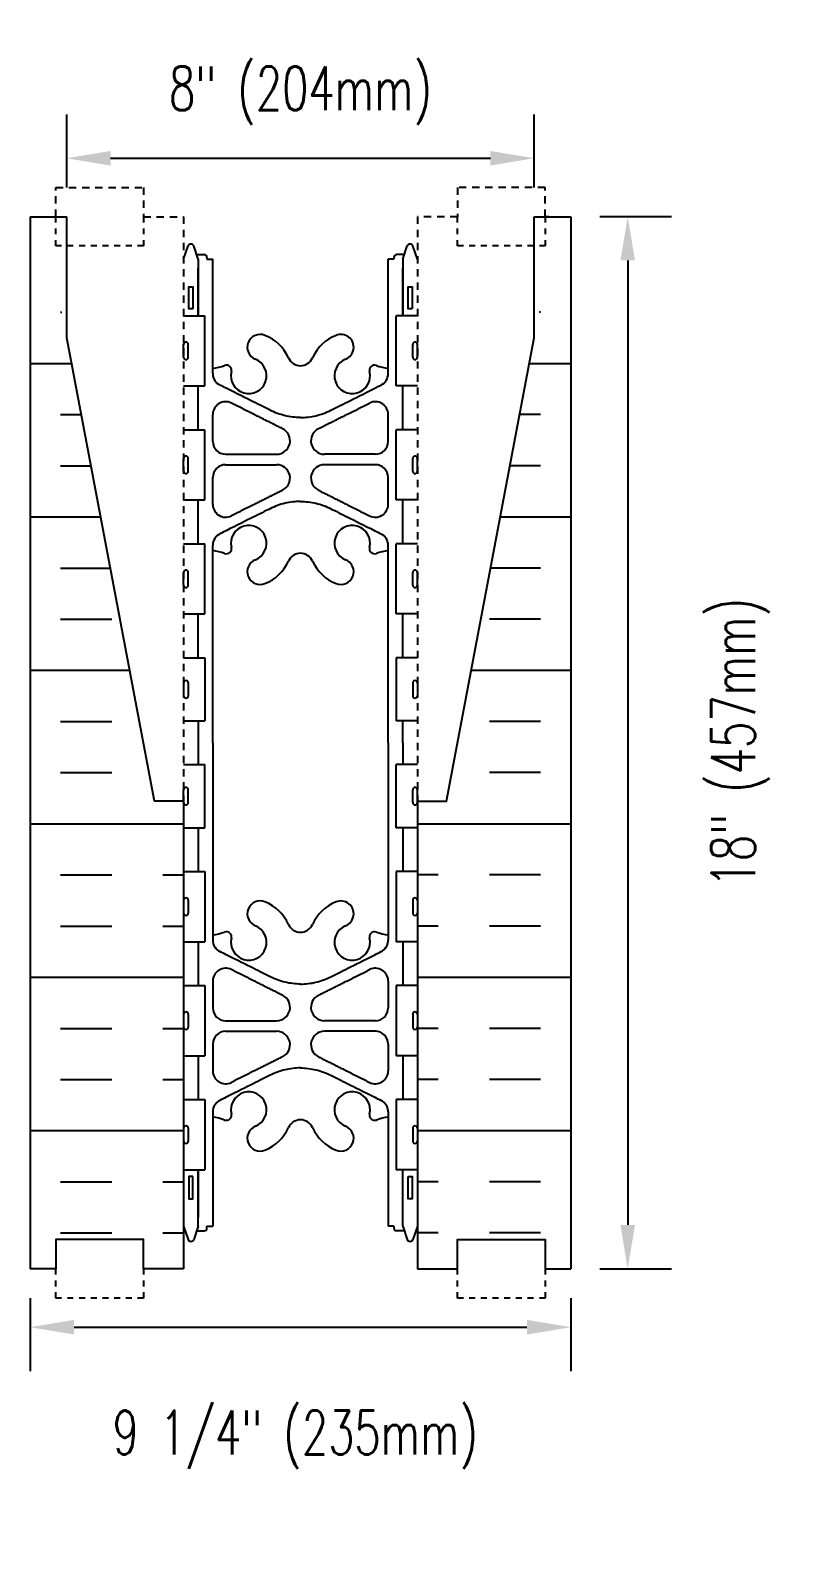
# Model space of a CAD drawing. Header units: inches. Extents: x 204.6 to 257.6, y 32.2 to 73.3.
# Drawn here: x 224.02 to 237.29, y 32.18 to 58.04 of the extents above; entities that cross this region are included whole.
import ezdxf

# ---------------------------------------------------------------- set-up
doc = ezdxf.new("R2010")
doc.units = ezdxf.units.IN
doc.header["$MEASUREMENT"] = 0
doc.linetypes.add('DASHED2', pattern=[0.375, 0.25, -0.125])
doc.linetypes.add('HIDDEN2', pattern=[0.1875, 0.125, -0.0625])
for name, color, linetype in [('HATCH', 12, 'Continuous'), ('Hidden2', 12, 'HIDDEN2'), ('line25', 2, 'Continuous'), ('LINE50', 5, 'Continuous'), ('LINE9', 9, 'Continuous'), ('TEXT', 4, 'Continuous'), ('Web_Edge', 9, 'Continuous')]:
    doc.layers.add(name, color=color, linetype=linetype)
doc.styles.add('DIM', font='romans.shx', dxfattribs={"width": 0.7})
doc.dimstyles.new('ext_8', dxfattribs={"dimscale": 8, "dimtxt": 0.09375, "dimasz": 0.09375, "dimexe": 0.09375, "dimexo": 0.0625, "dimgap": 0.0625, "dimtad": 1, "dimdec": 4, "dimzin": 3, "dimdsep": 46, "dimlunit": 4, "dimtxsty": 'DIM', "dimcen": 0.09, "dimdle": 0.09375, "dimclrt": 4, "dimadec": 0, "dimazin": 0, "dimtfac": 1, "dimtdec": 4, "dimtmove": 2, "dimatfit": 3, "dimfxl": 0, "dimfrac": 2, "dimtolj": 1, "dimtzin": 0, "dimarcsym": 0})

# ---------------------------------------------------------------- blocks, each defined once
blk = doc.blocks.new('*D15')
at = {"layer": 'Defpoints', "color": 0}
for p in [(233.265, 54.853), (233.265, 36.853), (234.24, 36.853)]:
    blk.add_point(p, dxfattribs=at)
at = {"layer": 'TEXT', "color": 0, "lineweight": -2}
for p, q in [((233.765, 54.853), (234.99, 54.853)), ((234.24, 54.103), (234.24, 37.603)), ((233.765, 36.853), (234.99, 36.853))]:
    blk.add_line(p, q, dxfattribs=at)
at = {"layer": 'TEXT', "color": 0}
for points in [[(234.115, 54.103), (234.365, 54.103), (234.24, 54.853)], [(234.115, 37.603), (234.365, 37.603), (234.24, 36.853)]]:
    blk.add_solid(points, dxfattribs=at)
at = {"layer": 'TEXT', "color": 4, "insert": (236.169, 45.853), "char_height": 0.75, "attachment_point": 5, "rotation": 90, "style": 'DIM'}
blk.add_mtext('\\A1;18" (457mm)', dxfattribs=at)
blk = doc.blocks.new('*D16')
at = {"layer": 'Defpoints', "color": 0}
for p in [(232.64, 55.852), (224.64, 54.853), (232.64, 54.853)]:
    blk.add_point(p, dxfattribs=at)
at = {"layer": 'TEXT', "color": 0, "lineweight": -2}
for p, q in [((224.64, 55.353), (224.64, 56.602)), ((232.64, 55.353), (232.64, 56.602)), ((225.39, 55.852), (231.89, 55.852))]:
    blk.add_line(p, q, dxfattribs=at)
at = {"layer": 'TEXT', "color": 0}
for points in [[(225.39, 55.977), (225.39, 55.727), (224.64, 55.852)], [(231.89, 55.977), (231.89, 55.727), (232.64, 55.852)]]:
    blk.add_solid(points, dxfattribs=at)
at = {"layer": 'TEXT', "color": 4, "insert": (228.64, 56.924), "char_height": 0.75, "attachment_point": 5, "style": 'DIM'}
blk.add_mtext('\\A1;8" (204mm)', dxfattribs=at)
blk = doc.blocks.new('*D17')
at = {"layer": 'Defpoints', "color": 0}
for p in [(224.015, 36.853), (233.265, 36.853), (233.265, 35.854)]:
    blk.add_point(p, dxfattribs=at)
at = {"layer": 'TEXT', "color": 0, "lineweight": -2}
for p, q in [((224.015, 36.353), (224.015, 35.104)), ((233.265, 36.353), (233.265, 35.104)), ((224.765, 35.854), (232.515, 35.854))]:
    blk.add_line(p, q, dxfattribs=at)
at = {"layer": 'TEXT', "color": 0}
for points in [[(224.765, 35.979), (224.765, 35.729), (224.015, 35.854)], [(232.515, 35.979), (232.515, 35.729), (233.265, 35.854)]]:
    blk.add_solid(points, dxfattribs=at)
at = {"layer": 'TEXT', "color": 4, "insert": (228.55, 33.928), "char_height": 0.75, "attachment_point": 5, "style": 'DIM'}
blk.add_mtext('\\A1;9 1/4" (235mm)', dxfattribs=at)

msp = doc.modelspace()

# ---------------------------------------------------------------- hatches: boundary and pattern name
at = {"layer": 'HATCH'}
h = msp.add_hatch(dxfattribs=at)
h.set_pattern_fill('INSUL', color=256, scale=7, style=0)
h.set_pattern_definition([(0, (-2703.2165, -414.91), (0, 2.625), []), (0, (-2703.2165, -414.035), (0, 2.625), [0.875, -0.875]), (0, (-2703.2165, -413.16), (0, 2.625), [0.875, -0.875])])
edge = h.paths.add_edge_path()
edge.add_line((226.64045, 44.85271), (226.14045, 44.85271))
edge.add_line((226.14045, 44.85271), (224.39045, 54.10271))
edge.add_line((224.39045, 54.10271), (224.39045, 54.85271))
edge.add_line((224.39045, 54.85271), (224.01545, 54.85271))
edge.add_line((224.01545, 54.85271), (224.01545, 36.85271))
edge.add_line((224.01545, 36.85271), (224.45295, 36.85271))
edge.add_line((224.45295, 36.85271), (224.45295, 37.35271))
edge.add_line((224.45295, 37.35271), (225.95295, 37.35271))
edge.add_line((225.95295, 37.35271), (225.95295, 36.85271))
edge.add_line((225.95295, 36.85271), (226.39045, 36.85271))
edge.add_line((226.64045, 44.85271), (226.64045, 36.85271))
h = msp.add_hatch(dxfattribs=at)
h.set_pattern_fill('INSUL', color=256, scale=7, style=0)
h.set_pattern_definition([(180, (3160.4974, -414.91), (0, 2.625), []), (180, (3160.4974, -414.035), (0, 2.625), [0.875, -0.875]), (180, (3160.4974, -413.16), (0, 2.625), [0.875, -0.875])])
edge = h.paths.add_edge_path()
edge.add_line((230.64045, 44.85271), (231.14045, 44.85271))
edge.add_line((231.14045, 44.85271), (232.89045, 54.10271))
edge.add_line((232.89045, 54.10271), (232.89045, 54.85271))
edge.add_line((232.89045, 54.85271), (233.26545, 54.85271))
edge.add_line((233.26545, 54.85271), (233.26545, 36.85271))
edge.add_line((233.26545, 36.85271), (232.82795, 36.85271))
edge.add_line((232.82795, 36.85271), (232.82795, 37.35271))
edge.add_line((232.82795, 37.35271), (231.32795, 37.35271))
edge.add_line((231.32795, 37.35271), (231.32795, 36.85271))
edge.add_line((231.32795, 36.85271), (230.89045, 36.85271))
edge.add_line((230.64045, 44.85271), (230.64045, 36.85271))

# ---------------------------------------------------------------- linework, layer by layer
at = {"layer": 'Hidden2'}
for points in [[(224.39045, 54.85271), (224.45295, 54.85271), (224.45295, 55.35271), (225.95295, 55.35271), (225.95295, 54.85271), (226.64045, 54.85271), (226.64045, 44.85271)], [(232.89045, 54.85271), (232.82795, 54.85271), (232.82795, 55.35271), (231.32795, 55.35271), (231.32795, 54.85271), (230.64045, 54.85271), (230.64045, 44.85271)]]:
    msp.add_lwpolyline(points, dxfattribs=at)
at = {"layer": 'line25'}
for p, q in [((226.64045, 53.15771), (227.0054, 53.15771)), ((227.0054, 51.95771), (227.0054, 53.15771)), ((230.2755, 51.95771), (230.2755, 53.15771)), ((230.64045, 53.15771), (230.2755, 53.15771)), ((226.64045, 51.95771), (227.0054, 51.95771)), ((230.64045, 51.95771), (230.2755, 51.95771)), ((226.64045, 51.20771), (227.0054, 51.20771)), ((227.0054, 50.00771), (227.0054, 51.20771)), ((230.2755, 50.00771), (230.2755, 51.20771)), ((230.64045, 51.20771), (230.2755, 51.20771)), ((226.64045, 50.00771), (227.0054, 50.00771)), ((230.64045, 50.00771), (230.2755, 50.00771)), ((226.64045, 49.25771), (227.0054, 49.25771)), ((227.0054, 48.05771), (227.0054, 49.25771)), ((230.2755, 48.05771), (230.2755, 49.25771)), ((230.64045, 49.25771), (230.2755, 49.25771)), ((226.64045, 48.05771), (227.0054, 48.05771)), ((230.64045, 48.05771), (230.2755, 48.05771)), ((226.64045, 47.30771), (227.0054, 47.30771)), ((227.0054, 47.30771), (227.0054, 46.22771)), ((230.2755, 47.30771), (230.2755, 46.22771)), ((230.64045, 47.30771), (230.2755, 47.30771)), ((226.64045, 46.22771), (227.0054, 46.22771)), ((230.64045, 46.22771), (230.2755, 46.22771)), ((226.64045, 45.47771), (227.0054, 45.47771)), ((227.0054, 44.39771), (227.0054, 45.47771)), ((230.2755, 44.39771), (230.2755, 45.47771)), ((230.64045, 45.47771), (230.2755, 45.47771)), ((226.64045, 44.85271), (226.64045, 36.85271)), ((230.64045, 44.85271), (230.64045, 36.85271)), ((226.64045, 44.39771), (227.0054, 44.39771)), ((230.64045, 44.39771), (230.2755, 44.39771)), ((226.64045, 43.64771), (227.0054, 43.64771)), ((227.0054, 43.64771), (227.0054, 42.44771)), ((230.2755, 43.64771), (230.2755, 42.44771)), ((230.64045, 43.64771), (230.2755, 43.64771)), ((226.64045, 42.44771), (227.0054, 42.44771)), ((230.64045, 42.44771), (230.2755, 42.44771)), ((226.64045, 41.69771), (227.0054, 41.69771)), ((227.0054, 41.69771), (227.0054, 40.49771)), ((230.2755, 41.69771), (230.2755, 40.49771)), ((230.64045, 41.69771), (230.2755, 41.69771)), ((226.64045, 40.49771), (227.0054, 40.49771)), ((230.64045, 40.49771), (230.2755, 40.49771)), ((226.64045, 39.74771), (227.0054, 39.74771)), ((227.0054, 39.74771), (227.0054, 38.54771)), ((230.2755, 39.74771), (230.2755, 38.54771)), ((230.64045, 39.74771), (230.2755, 39.74771)), ((226.64045, 38.54771), (227.0054, 38.54771)), ((230.64045, 38.54771), (230.2755, 38.54771))]:
    msp.add_line(p, q, dxfattribs=at)
at = {"layer": 'LINE50'}
for p, q in [((224.01545, 54.85271), (224.01545, 54.85271)), ((224.01545, 54.85271), (224.01545, 36.85271)), ((224.01545, 54.85271), (224.64045, 54.85271)), ((232.64045, 54.85271), (233.26545, 54.85271)), ((233.26545, 54.85271), (233.26545, 54.85271)), ((233.26545, 54.85271), (233.26545, 54.85271)), ((233.26545, 54.85271), (233.26545, 36.85271))]:
    msp.add_line(p, q, dxfattribs=at)
for points in [[(226.64045, 44.85271), (226.14045, 44.85271), (224.64045, 52.78128), (224.64045, 54.85271)], [(230.64045, 44.85271), (231.14045, 44.85271), (232.64045, 52.78128), (232.64045, 54.85271)], [(226.64045, 36.85271), (225.95295, 36.85271), (225.95295, 37.35271), (224.45295, 37.35271), (224.45295, 36.85271), (224.01545, 36.85271)], [(230.64045, 36.85271), (231.32795, 36.85271), (231.32795, 37.35271), (232.82795, 37.35271), (232.82795, 36.85271), (233.26545, 36.85271)]]:
    msp.add_lwpolyline(points, dxfattribs=at)
at = {"layer": 'LINE9'}
for p, q in [((226.64045, 52.61271), (226.64046, 52.61271)), ((226.64045, 52.50271), (226.64046, 52.50271)), ((226.64046, 52.44771), (226.64046, 52.66771)), ((226.68046, 52.70771), (226.68046, 52.70771)), ((226.72046, 52.44771), (226.72046, 52.66771)), ((230.56045, 52.44771), (230.56045, 52.66771)), ((230.60045, 52.70771), (230.60045, 52.70771)), ((230.64045, 52.44771), (230.64045, 52.66771)), ((230.64045, 52.61271), (230.64045, 52.61271)), ((230.64045, 52.50271), (230.64045, 52.50271)), ((226.68046, 52.40771), (226.68046, 52.40771)), ((230.60045, 52.40771), (230.60045, 52.40771)), ((226.64046, 50.49771), (226.64046, 50.71771)), ((226.68046, 50.75771), (226.68046, 50.75771)), ((226.72046, 50.49771), (226.72046, 50.71771)), ((230.56045, 50.49771), (230.56045, 50.71771)), ((230.60045, 50.75771), (230.60045, 50.75771)), ((230.64045, 50.49771), (230.64045, 50.71771)), ((226.64045, 50.66271), (226.64046, 50.66271)), ((226.64045, 50.55271), (226.64046, 50.55271)), ((226.68046, 50.45771), (226.68046, 50.45771)), ((230.60045, 50.45771), (230.60045, 50.45771)), ((230.64045, 50.66271), (230.64045, 50.66271)), ((230.64045, 50.55271), (230.64045, 50.55271)), ((226.64045, 48.71271), (226.64046, 48.71271)), ((226.64046, 48.54771), (226.64046, 48.76771)), ((226.68046, 48.80771), (226.68046, 48.80771)), ((226.72046, 48.54771), (226.72046, 48.76771)), ((230.56045, 48.54771), (230.56045, 48.76771)), ((230.60045, 48.80771), (230.60045, 48.80771)), ((230.64045, 48.54771), (230.64045, 48.76771)), ((230.64045, 48.71271), (230.64045, 48.71271)), ((226.64045, 48.60271), (226.64046, 48.60271)), ((226.68046, 48.50771), (226.68046, 48.50771)), ((230.60045, 48.50771), (230.60045, 48.50771)), ((230.64045, 48.60271), (230.64045, 48.60271)), ((226.64045, 46.82271), (226.64046, 46.82271)), ((226.64046, 46.87771), (226.64046, 46.65771)), ((226.68046, 46.91771), (226.68046, 46.91771)), ((226.72046, 46.87771), (226.72046, 46.65771)), ((230.56045, 46.87771), (230.56045, 46.65771)), ((230.60045, 46.91771), (230.60045, 46.91771)), ((230.64045, 46.87771), (230.64045, 46.65771)), ((230.64045, 46.82271), (230.64045, 46.82271)), ((226.64045, 46.71271), (226.64046, 46.71271)), ((226.68046, 46.61771), (226.68046, 46.61771)), ((230.60045, 46.61771), (230.60045, 46.61771)), ((230.64045, 46.71271), (230.64045, 46.71271)), ((226.64046, 44.82771), (226.64046, 45.04771)), ((226.68046, 45.08771), (226.68046, 45.08771)), ((226.72046, 44.82771), (226.72046, 45.04771)), ((230.56045, 44.82771), (230.56045, 45.04771)), ((230.60045, 45.08771), (230.60045, 45.08771)), ((230.64045, 44.82771), (230.64045, 45.04771)), ((226.64045, 44.99271), (226.64046, 44.99271)), ((226.64045, 44.88271), (226.64046, 44.88271)), ((226.68046, 44.78771), (226.68046, 44.78771)), ((230.60045, 44.78771), (230.60045, 44.78771)), ((230.64045, 44.99271), (230.64045, 44.99271)), ((230.64045, 44.88271), (230.64045, 44.88271)), ((226.68046, 43.19771), (226.68046, 43.19771)), ((230.60045, 43.19771), (230.60045, 43.19771)), ((226.64045, 43.10271), (226.64046, 43.10271)), ((226.64045, 42.99271), (226.64046, 42.99271)), ((226.64046, 43.15771), (226.64046, 42.93771)), ((226.72046, 43.15771), (226.72046, 42.93771)), ((230.56045, 43.15771), (230.56045, 42.93771)), ((230.64045, 43.15771), (230.64045, 42.93771)), ((230.64045, 43.10271), (230.64045, 43.10271)), ((230.64045, 42.99271), (230.64045, 42.99271)), ((226.68046, 42.89771), (226.68046, 42.89771)), ((230.60045, 42.89771), (230.60045, 42.89771)), ((226.64045, 41.15271), (226.64046, 41.15271)), ((226.64046, 41.20771), (226.64046, 40.98771)), ((226.72046, 41.20771), (226.72046, 40.98771)), ((230.56045, 41.20771), (230.56045, 40.98771)), ((230.64045, 41.20771), (230.64045, 40.98771)), ((230.64045, 41.15271), (230.64045, 41.15271)), ((226.64045, 41.04271), (226.64046, 41.04271)), ((226.68046, 40.94771), (226.68046, 40.94771)), ((230.60045, 40.94771), (230.60045, 40.94771)), ((230.64045, 41.04271), (230.64045, 41.04271)), ((226.64045, 39.20271), (226.64046, 39.20271)), ((226.64045, 39.09271), (226.64046, 39.09271)), ((226.64046, 39.25771), (226.64046, 39.03771)), ((226.68046, 39.29771), (226.68046, 39.29771)), ((226.72046, 39.25771), (226.72046, 39.03771)), ((230.56045, 39.25771), (230.56045, 39.03771)), ((230.60045, 39.29771), (230.60045, 39.29771)), ((230.64045, 39.25771), (230.64045, 39.03771)), ((230.64045, 39.20271), (230.64045, 39.20271)), ((230.64045, 39.09271), (230.64045, 39.09271)), ((226.68046, 38.99771), (226.68046, 38.99771)), ((230.60045, 38.99771), (230.60045, 38.99771))]:
    msp.add_line(p, q, dxfattribs=at)
at = {"layer": 'LINE9', "linetype": 'DASHED2', "ltscale": 0.15}
for points in [[(225.95295, 54.85271), (225.95295, 54.85271), (225.95295, 54.35271), (224.45295, 54.35271), (224.45295, 54.85271), (224.45295, 54.85271)], [(232.82795, 54.85271), (232.82795, 54.85271), (232.82795, 54.35271), (231.32795, 54.35271), (231.32795, 54.85271), (231.32795, 54.85271)], [(225.95295, 36.85271), (225.95295, 36.85271), (225.95295, 36.35271), (224.45295, 36.35271), (224.45295, 36.85271), (224.45295, 36.85271)], [(232.82795, 36.85271), (232.82795, 36.85271), (232.82795, 36.35271), (231.32795, 36.35271), (231.32795, 36.85271), (231.32795, 36.85271)]]:
    msp.add_lwpolyline(points, dxfattribs=at)
at = {"layer": 'LINE9'}
for centre, start, end in [((226.68046, 52.66771), 90, 180), ((226.68046, 52.66771), 360, 90), ((230.60045, 52.66771), 90, 180), ((230.60045, 52.66771), 0, 90), ((226.68046, 52.44771), 180, 270), ((226.68046, 52.44771), 270, 0), ((230.60045, 52.44771), 180, 270), ((230.60045, 52.44771), 270, 0), ((226.68046, 50.71771), 90, 180), ((226.68046, 50.71771), 360, 90), ((230.60045, 50.71771), 90, 180), ((230.60045, 50.71771), 0, 90), ((226.68046, 50.49771), 180, 270), ((226.68046, 50.49771), 270, 0), ((230.60045, 50.49771), 180, 270), ((230.60045, 50.49771), 270, 0), ((226.68046, 48.76771), 90, 180), ((226.68046, 48.76771), 360, 90), ((230.60045, 48.76771), 90, 180), ((230.60045, 48.76771), 0, 90), ((226.68046, 48.54771), 180, 270), ((226.68046, 48.54771), 270, 0), ((230.60045, 48.54771), 180, 270), ((230.60045, 48.54771), 270, 0), ((226.68046, 46.87771), 90, 180), ((226.68046, 46.87771), 0, 90), ((230.60045, 46.87771), 90, 180), ((230.60045, 46.87771), 360, 90), ((226.68046, 46.65771), 180, 270), ((226.68046, 46.65771), 270, 0), ((230.60045, 46.65771), 180, 270), ((230.60045, 46.65771), 270, 0), ((226.68046, 45.04771), 90, 180), ((226.68046, 45.04771), 360, 90), ((230.60045, 45.04771), 90, 180), ((230.60045, 45.04771), 0, 90), ((226.68046, 44.82771), 180, 270), ((226.68046, 44.82771), 270, 0), ((230.60045, 44.82771), 180, 270), ((230.60045, 44.82771), 270, 0), ((226.68046, 43.15771), 90, 180), ((226.68046, 43.15771), 0, 90), ((230.60045, 43.15771), 90, 180), ((230.60045, 43.15771), 360, 90), ((226.68046, 42.93771), 180, 270), ((226.68046, 42.93771), 270, 0), ((230.60045, 42.93771), 180, 270), ((230.60045, 42.93771), 270, 0), ((226.68046, 41.20771), 90, 180), ((226.68046, 41.20771), 0, 90), ((230.60045, 41.20771), 90, 180), ((230.60045, 41.20771), 360, 90), ((226.68046, 40.98771), 180, 270), ((226.68046, 40.98771), 270, 0), ((230.60045, 40.98771), 180, 270), ((230.60045, 40.98771), 270, 0), ((226.68046, 39.25771), 90, 180), ((226.68046, 39.25771), 0, 90), ((230.60045, 39.25771), 90, 180), ((230.60045, 39.25771), 360, 90), ((226.68046, 39.03771), 180, 270), ((226.68046, 39.03771), 270, 0), ((230.60045, 39.03771), 180, 270), ((230.60045, 39.03771), 270, 0)]:
    msp.add_arc(centre, 0.04, start, end, dxfattribs=at)
at = {"layer": 'Web_Edge'}
for p, q in [((226.64045, 54.12397), (226.71545, 54.35397)), ((226.89045, 54.12397), (226.81545, 54.35397)), ((230.39045, 54.12397), (230.46545, 54.35397)), ((230.64045, 54.12397), (230.56545, 54.35397)), ((226.86437, 54.20397), (226.99045, 54.20397)), ((226.89045, 54.12397), (226.89045, 53.15771)), ((227.04045, 54.15397), (227.04045, 54.12397)), ((227.04045, 54.15397), (227.04045, 54.15397)), ((227.04045, 54.12397), (227.14045, 54.12397)), ((227.14045, 52.16695), (227.14045, 54.12397)), ((230.24045, 54.12397), (230.14045, 54.12397)), ((230.14045, 52.16695), (230.14045, 54.12397)), ((230.24045, 54.15397), (230.24045, 54.15397)), ((230.24045, 54.15397), (230.24045, 54.12397)), ((230.41654, 54.20397), (230.29045, 54.20397)), ((230.39045, 54.12397), (230.39045, 53.15771)), ((227.14045, 51.00763), (227.14045, 51.46806)), ((230.14045, 51.00763), (230.14045, 51.46806)), ((227.3592, 50.78888), (228.23168, 50.78888)), ((229.9217, 50.78888), (229.04922, 50.78888)), ((227.3592, 50.60888), (228.23168, 50.60888)), ((229.9217, 50.60888), (229.04922, 50.60888)), ((227.14045, 49.9297), (227.14045, 50.39013)), ((230.14045, 49.9297), (230.14045, 50.39013)), ((227.14045, 45.85271), (227.14045, 49.23081)), ((230.14045, 45.85271), (230.14045, 49.23081)), ((227.14045, 45.85271), (227.14045, 42.4746)), ((230.14045, 45.85271), (230.14045, 42.4746)), ((227.14045, 41.77572), (227.14045, 41.31528)), ((230.14045, 41.77572), (230.14045, 41.31528)), ((227.3592, 41.09653), (228.23168, 41.09653)), ((227.3592, 40.91653), (228.23168, 40.91653)), ((229.9217, 41.09653), (229.04922, 41.09653)), ((229.9217, 40.91653), (229.04922, 40.91653)), ((227.14045, 40.69778), (227.14045, 40.23735)), ((230.14045, 40.69778), (230.14045, 40.23735)), ((227.14045, 39.53847), (227.14045, 37.58144)), ((230.14045, 39.53847), (230.14045, 37.58144)), ((226.89045, 37.58144), (226.89045, 38.54771)), ((230.39045, 37.58144), (230.39045, 38.54771)), ((226.64045, 37.58144), (226.71545, 37.35144)), ((226.89045, 37.58144), (226.81545, 37.35144)), ((226.86437, 37.50144), (226.99045, 37.50144)), ((227.04045, 37.58144), (227.14045, 37.58144)), ((227.04045, 37.55144), (227.04045, 37.58144)), ((227.04045, 37.55144), (227.04045, 37.55144)), ((230.24045, 37.58144), (230.14045, 37.58144)), ((230.24045, 37.58144), (230.24045, 37.55144)), ((230.24045, 37.55144), (230.24045, 37.55144)), ((230.41654, 37.50144), (230.29045, 37.50144)), ((230.39045, 37.58144), (230.46545, 37.35144)), ((230.64045, 37.58144), (230.56545, 37.35144))]:
    msp.add_line(p, q, dxfattribs=at)
for points in [[(226.89045, 53.15771), (226.89045, 53.97397)], [(230.39045, 53.15771), (230.39045, 53.97397)], [(226.89045, 51.20771), (226.89045, 51.95771)], [(230.39045, 51.20771), (230.39045, 51.95771)], [(226.89045, 49.25771), (226.89045, 50.00771)], [(230.39045, 49.25771), (230.39045, 50.00771)], [(226.89045, 47.30771), (226.89045, 48.05771)], [(230.39045, 47.30771), (230.39045, 48.05771)], [(226.89045, 46.22771), (226.89045, 45.47771)], [(230.39045, 45.85271), (230.39045, 46.22771)], [(230.39045, 45.85271), (230.39045, 45.47771)], [(226.89045, 44.39771), (226.89045, 43.64771)], [(230.39045, 44.39771), (230.39045, 43.64771)], [(226.89045, 42.44771), (226.89045, 41.69771)], [(230.39045, 42.44771), (230.39045, 41.69771)], [(226.89045, 40.49771), (226.89045, 39.74771)], [(230.39045, 40.49771), (230.39045, 39.74771)], [(226.89045, 38.54771), (226.89045, 37.73144)]]:
    msp.add_lwpolyline(points, dxfattribs=at)
for points in [[(226.80045, 53.27397), (226.73045, 53.27397), (226.73045, 53.65397), (226.80045, 53.65397)], [(230.55045, 53.27397), (230.48045, 53.27397), (230.48045, 53.65397), (230.55045, 53.65397)], [(226.80045, 38.43144), (226.73045, 38.43144), (226.73045, 38.05144), (226.80045, 38.05144)], [(230.48045, 38.43144), (230.55045, 38.43144), (230.55045, 38.05144), (230.48045, 38.05144)]]:
    msp.add_lwpolyline(points, close=True, dxfattribs=at)
for centre, radius, start, end in [((226.76545, 54.32731), 0.05667, 28.072487, 151.927513), ((230.51545, 54.32731), 0.05667, 28.072487, 151.927513), ((226.99045, 54.15397), 0.05, 0, 90), ((230.29045, 54.15397), 0.05, 90, 180), ((227.95045, 52.61833), 0.22, 68.196252, 248.196252), ((227.75545, 52.13089), 0.745, 24.331653, 68.196252), ((229.52545, 52.13089), 0.745, 111.803748, 155.668347), ((229.33045, 52.61833), 0.22, 291.803748, 111.803748), ((227.00149, 53.24731), 1, 277.987869, 289.906703), ((227.37108, 52.22189), 0.09, 346.679506, 108.865139), ((227.75545, 52.13089), 0.305, 166.679506, 68.196252), ((228.64385, 52.5326), 0.23, 204.331653, 269.153884), ((228.63706, 52.5326), 0.23, 270.846116, 335.668347), ((229.52545, 52.13089), 0.305, 111.803748, 13.320494), ((229.90983, 52.22189), 0.09, 71.134861, 193.320494), ((230.27942, 53.24731), 1, 250.093297, 262.012131), ((227.3592, 52.16695), 0.21875, 180, 243.416061), ((229.9217, 52.16695), 0.21875, 296.583939, 0), ((227.3592, 51.46806), 0.21875, 63.415887, 180), ((229.9217, 51.46806), 0.21875, 0, 116.584113), ((228.23168, 51.01888), 0.23, 270, 63.415887), ((229.04922, 51.01888), 0.23, 116.584113, 270), ((227.3592, 51.00763), 0.21875, 180, 270), ((229.9217, 51.00763), 0.21875, 270, 0), ((227.3592, 50.39013), 0.21875, 90, 180), ((228.23168, 50.37888), 0.23, 296.584113, 90), ((229.04922, 50.37888), 0.23, 90, 243.415887), ((229.9217, 50.39013), 0.21875, 0, 90), ((227.3592, 49.9297), 0.21875, 180, 296.584113), ((229.9217, 49.9297), 0.21875, 243.415887, 0), ((227.3592, 49.23081), 0.21875, 116.583973, 179.999985), ((227.75545, 49.26687), 0.305, 291.803748, 193.320494), ((229.52545, 49.26687), 0.305, 346.679506, 248.196252), ((229.9217, 49.23081), 0.21875, 0.000015, 63.416027), ((227.00149, 48.15045), 1, 70.093297, 82.012131), ((227.37108, 49.17586), 0.09, 251.134861, 13.320494), ((229.90983, 49.17586), 0.09, 166.679506, 288.865139), ((230.27942, 48.15045), 1, 97.987869, 109.906703), ((227.95045, 48.77943), 0.22, 111.803748, 291.803748), ((227.75545, 49.26687), 0.745, 291.803748, 335.668347), ((228.64385, 48.86515), 0.23, 90.846116, 155.668347), ((228.63706, 48.86515), 0.23, 24.331653, 89.153884), ((229.52545, 49.26687), 0.745, 204.331653, 248.196252), ((229.33045, 48.77943), 0.22, 248.196252, 68.196252), ((227.95045, 42.92598), 0.22, 68.196252, 248.196252), ((227.75545, 42.43854), 0.745, 24.331653, 68.196252), ((229.52545, 42.43854), 0.745, 111.803748, 155.668347), ((229.33045, 42.92598), 0.22, 291.803748, 111.803748), ((227.75545, 42.43854), 0.305, 166.679506, 68.196252), ((228.64385, 42.84026), 0.23, 204.331653, 269.153884), ((228.63706, 42.84026), 0.23, 270.846116, 335.668347), ((229.52545, 42.43854), 0.305, 111.803748, 13.320494), ((227.00149, 43.55496), 1, 277.987869, 289.906703), ((227.3592, 42.4746), 0.21875, 180.000015, 243.416027), ((227.37108, 42.52955), 0.09, 346.679506, 108.865139), ((229.90983, 42.52955), 0.09, 71.134861, 193.320494), ((230.27942, 43.55496), 1, 250.093297, 262.012131), ((229.9217, 42.4746), 0.21875, 296.583973, 359.999985), ((227.3592, 41.77572), 0.21875, 63.415887, 180), ((229.9217, 41.77572), 0.21875, 360, 116.584113), ((228.23168, 41.32653), 0.23, 270, 63.415887), ((229.04922, 41.32653), 0.23, 116.584113, 270), ((227.3592, 41.31528), 0.21875, 180, 270), ((229.9217, 41.31528), 0.21875, 270, 360), ((227.3592, 40.69778), 0.21875, 90, 180), ((228.23168, 40.68653), 0.23, 296.584113, 90), ((229.04922, 40.68653), 0.23, 90, 243.415887), ((229.9217, 40.69778), 0.21875, 360, 90), ((227.3592, 40.23735), 0.21875, 180, 296.584113), ((229.9217, 40.23735), 0.21875, 243.415887, 360), ((227.75545, 39.57453), 0.305, 291.803748, 193.320494), ((229.52545, 39.57453), 0.305, 346.679506, 248.196252), ((227.3592, 39.53847), 0.21875, 116.583939, 180), ((229.9217, 39.53847), 0.21875, 360, 63.416061), ((227.00149, 38.45811), 1, 70.093297, 82.012131), ((227.37108, 39.48352), 0.09, 251.134861, 13.320494), ((228.64385, 39.17281), 0.23, 90.846116, 155.668347), ((228.63706, 39.17281), 0.23, 24.331653, 89.153884), ((229.90983, 39.48352), 0.09, 166.679506, 288.865139), ((230.27942, 38.45811), 1, 97.987869, 109.906703), ((227.95045, 39.08708), 0.22, 111.803748, 291.803748), ((227.75545, 39.57453), 0.745, 291.803748, 335.668347), ((229.52545, 39.57453), 0.745, 204.331653, 248.196252), ((229.33045, 39.08708), 0.22, 248.196252, 68.196252), ((226.99045, 37.55144), 0.05, 270, 0), ((230.29045, 37.55144), 0.05, 180, 270), ((226.76545, 37.37811), 0.05667, 208.072487, 331.927513), ((230.51545, 37.37811), 0.05667, 208.072487, 331.927513)]:
    msp.add_arc(centre, radius, start, end, dxfattribs=at)
for points, degree, knots in [([(228.64045, 51.41632), (228.5519, 51.41698), (228.37229, 51.43861), (228.20222, 51.50048), (228.12117, 51.54104), (227.94472, 51.62934), (227.76827, 51.71763), (227.36614, 51.91887), (227.33275, 51.93557), (227.29781, 51.95306), (227.26131, 51.97132)], 3, [0.003684695, 0.003684695, 0.003684695, 0.003684695, 0.159602153, 0.319204307, 0.319204307, 0.319204307, 0.666669757, 0.666669757, 0.666669757, 0.695518434, 0.695518434, 0.695518434, 0.695518434]), ([(228.64045, 51.41632), (228.729, 51.41698), (228.90862, 51.43861), (229.07869, 51.50048), (229.15974, 51.54104), (229.33618, 51.62934), (229.51263, 51.71763), (229.91477, 51.91887), (229.94816, 51.93557), (229.9831, 51.95306), (230.01959, 51.97132)], 3, [0.003684695, 0.003684695, 0.003684695, 0.003684695, 0.159602153, 0.319204307, 0.319204307, 0.319204307, 0.666669757, 0.666669757, 0.666669757, 0.695518434, 0.695518434, 0.695518434, 0.695518434]), ([(228.33461, 51.22456), (227.83866, 51.47275), (227.4571, 51.66369)], 1, [0.06232755, 0.06232755, 1, 1.72139746, 1.72139746]), ([(228.94629, 51.22456), (229.44225, 51.47275), (229.82381, 51.66369)], 1, [0.06232755, 0.06232755, 1, 1.72139746, 1.72139746]), ([(228.33461, 50.1732), (227.83866, 49.92501), (227.4571, 49.73407)], 1, [0.06232755, 0.06232755, 1, 1.72139746, 1.72139746]), ([(228.94629, 50.1732), (229.44225, 49.92501), (229.82381, 49.73407)], 1, [0.06232755, 0.06232755, 1, 1.72139746, 1.72139746]), ([(228.64045, 49.98144), (228.5519, 49.98078), (228.37229, 49.95915), (228.20222, 49.89728), (228.12117, 49.85672), (227.94472, 49.76842), (227.76827, 49.68013), (227.36614, 49.47889), (227.33275, 49.46219), (227.29781, 49.4447), (227.26131, 49.42644)], 3, [0.003684695, 0.003684695, 0.003684695, 0.003684695, 0.159602153, 0.319204307, 0.319204307, 0.319204307, 0.666669757, 0.666669757, 0.666669757, 0.695518495, 0.695518495, 0.695518495, 0.695518495]), ([(228.64045, 49.98144), (228.729, 49.98078), (228.90862, 49.95915), (229.07869, 49.89728), (229.15974, 49.85672), (229.33618, 49.76842), (229.51263, 49.68013), (229.91477, 49.47889), (229.94816, 49.46219), (229.9831, 49.4447), (230.01959, 49.42644)], 3, [0.003684695, 0.003684695, 0.003684695, 0.003684695, 0.159602153, 0.319204307, 0.319204307, 0.319204307, 0.666669757, 0.666669757, 0.666669757, 0.695518495, 0.695518495, 0.695518495, 0.695518495]), ([(228.64045, 41.72397), (228.5519, 41.72464), (228.37229, 41.74626), (228.20222, 41.80813), (228.12117, 41.84869), (227.94472, 41.93699), (227.76827, 42.02529), (227.36614, 42.22652), (227.33275, 42.24323), (227.29781, 42.26071), (227.26131, 42.27898)], 3, [0.003684695, 0.003684695, 0.003684695, 0.003684695, 0.159602153, 0.319204307, 0.319204307, 0.319204307, 0.666669757, 0.666669757, 0.666669757, 0.695518495, 0.695518495, 0.695518495, 0.695518495]), ([(228.64045, 41.72397), (228.729, 41.72464), (228.90862, 41.74626), (229.07869, 41.80813), (229.15974, 41.84869), (229.33618, 41.93699), (229.51263, 42.02529), (229.91477, 42.22652), (229.94816, 42.24323), (229.9831, 42.26071), (230.01959, 42.27898)], 3, [0.003684695, 0.003684695, 0.003684695, 0.003684695, 0.159602153, 0.319204307, 0.319204307, 0.319204307, 0.666669757, 0.666669757, 0.666669757, 0.695518495, 0.695518495, 0.695518495, 0.695518495]), ([(228.33461, 41.53222), (227.83866, 41.7804), (227.4571, 41.97134)], 1, [0.06232755, 0.06232755, 1, 1.72139746, 1.72139746]), ([(228.94629, 41.53222), (229.44225, 41.7804), (229.82381, 41.97134)], 1, [0.06232755, 0.06232755, 1, 1.72139746, 1.72139746]), ([(228.33461, 40.48085), (227.83866, 40.23267), (227.4571, 40.04173)], 1, [0.06232755, 0.06232755, 1, 1.72139746, 1.72139746]), ([(228.94629, 40.48085), (229.44225, 40.23267), (229.82381, 40.04173)], 1, [0.06232755, 0.06232755, 1, 1.72139746, 1.72139746]), ([(228.64045, 40.28909), (228.5519, 40.28843), (228.37229, 40.2668), (228.20222, 40.20493), (228.12117, 40.16438), (227.94472, 40.07608), (227.76827, 39.98778), (227.36614, 39.78655), (227.33275, 39.76984), (227.29781, 39.75235), (227.26131, 39.73409)], 3, [0.003684695, 0.003684695, 0.003684695, 0.003684695, 0.159602153, 0.319204307, 0.319204307, 0.319204307, 0.666669757, 0.666669757, 0.666669757, 0.695518434, 0.695518434, 0.695518434, 0.695518434]), ([(228.64045, 40.28909), (228.729, 40.28843), (228.90862, 40.2668), (229.07869, 40.20493), (229.15974, 40.16438), (229.33618, 40.07608), (229.51263, 39.98778), (229.91477, 39.78655), (229.94816, 39.76984), (229.9831, 39.75235), (230.01959, 39.73409)], 3, [0.003684695, 0.003684695, 0.003684695, 0.003684695, 0.159602153, 0.319204307, 0.319204307, 0.319204307, 0.666669757, 0.666669757, 0.666669757, 0.695518434, 0.695518434, 0.695518434, 0.695518434])]:
    msp.add_open_spline(points, degree=degree, knots=knots, dxfattribs=at)

# ---------------------------------------------------------------- dimensions: what is measured, and where the dimension line sits
at = {"layer": 'TEXT'}
dim = msp.add_linear_dim(base=(232.64045, 55.85248), p1=(224.64045, 54.85271), p2=(232.64045, 54.85271), text='8" (204mm)', dimstyle='ext_8', dxfattribs=at)
dim.commit()
dim.dimension.update_dxf_attribs({"geometry": '*D16', "text_midpoint": (228.64045, 56.9239)})
dim = msp.add_linear_dim(base=(234.24023, 36.85271), p1=(233.26545, 54.85271), p2=(233.26545, 36.85271), angle=90, text='18" (457mm)', dimstyle='ext_8', dxfattribs=at)
dim.commit()
dim.dimension.update_dxf_attribs({"geometry": '*D15', "text_midpoint": (236.1688, 45.85271), "dimtype": 160})
dim = msp.add_linear_dim(base=(233.26545, 35.85396), p1=(224.01545, 36.85271), p2=(233.26545, 36.85271), text='9 1/4" (235mm)', dimstyle='ext_8', dxfattribs=at)
dim.commit()
dim.dimension.update_dxf_attribs({"geometry": '*D17', "text_midpoint": (228.54953, 33.92767), "dimtype": 160})

doc.saveas('drawing.dxf')
